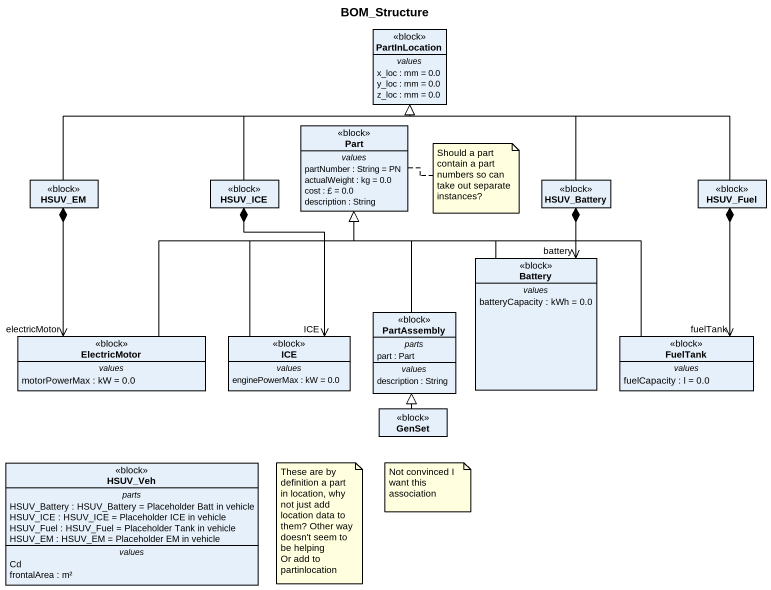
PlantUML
@startuml
title BOM_Structure
hide circle
hide empty members
class PartInLocation <<block>> {
  -- values --
  x_loc : mm = 0.0
  y_loc : mm = 0.0
  z_loc : mm = 0.0
}
class Part <<block>> {
  -- values --
  partNumber : String = PN
  actualWeight : kg = 0.0
  cost : £ = 0.0
  description : String
}
class HSUV_EM <<block>>
class HSUV_ICE <<block>>
class HSUV_Battery <<block>>
class HSUV_Fuel <<block>>
class Battery <<block>> {
  -- values --
  batteryCapacity : kWh = 0.0
}
class PartAssembly <<block>> {
  -- parts --
  part : Part
  -- values --
  description : String
}
class ElectricMotor <<block>> {
  -- values --
  motorPowerMax : kW = 0.0
}
class ICE <<block>> {
  -- values --
  enginePowerMax : kW = 0.0
}
class FuelTank <<block>> {
  -- values --
  fuelCapacity : l = 0.0
}
class GenSet <<block>>
class HSUV_Veh <<block>> {
  -- parts --
  HSUV_Battery : HSUV_Battery = Placeholder Batt in vehicle
  HSUV_ICE : HSUV_ICE = Placeholder ICE in vehicle
  HSUV_Fuel : HSUV_Fuel = Placeholder Tank in vehicle
  HSUV_EM : HSUV_EM = Placeholder EM in vehicle
  -- values --
  Cd
  frontalArea : m²
}
HSUV_EM -right-|> PartInLocation
HSUV_EM *--> "electricMotor" ElectricMotor
HSUV_ICE -up-|> PartInLocation
HSUV_ICE *--> "ICE" ICE
HSUV_Battery -up-|> PartInLocation
HSUV_Battery *--> "battery" Battery
HSUV_Fuel -left-|> PartInLocation
HSUV_Fuel *--> "fuelTank" FuelTank
Battery -up-|> Part
PartAssembly -up-|> Part
ElectricMotor -up-|> Part
ICE -up-|> Part
FuelTank -left-|> Part
GenSet -up-|> PartAssembly
note right of Part : Should a part contain a part numbers so can take out separate instances?
note as N2
  These are by definition a part in location, why not just add location data to them? Other way doesn't seem to be helping
  Or add to partinlocation
end note
note as N3
  Not convinced I want this association
end note
@enduml
